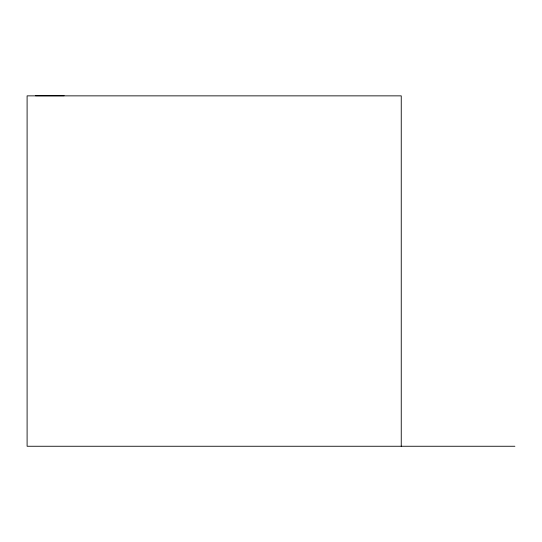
<?xml version="1.0" encoding="UTF-8"?>
<svg xmlns="http://www.w3.org/2000/svg" width="542" height="542" viewBox="0 0 542 542"><rect width="100%" height="100%" fill="white"/><g stroke="black" fill="none" stroke-linecap="round" stroke-linejoin="round"><path stroke-width="0.81" d="M35.515 95.744L64.152 95.744M514.9 446.256L27.1 446.256L27.1 95.859L401.249 95.859L401.249 446.256"/></g></svg>
